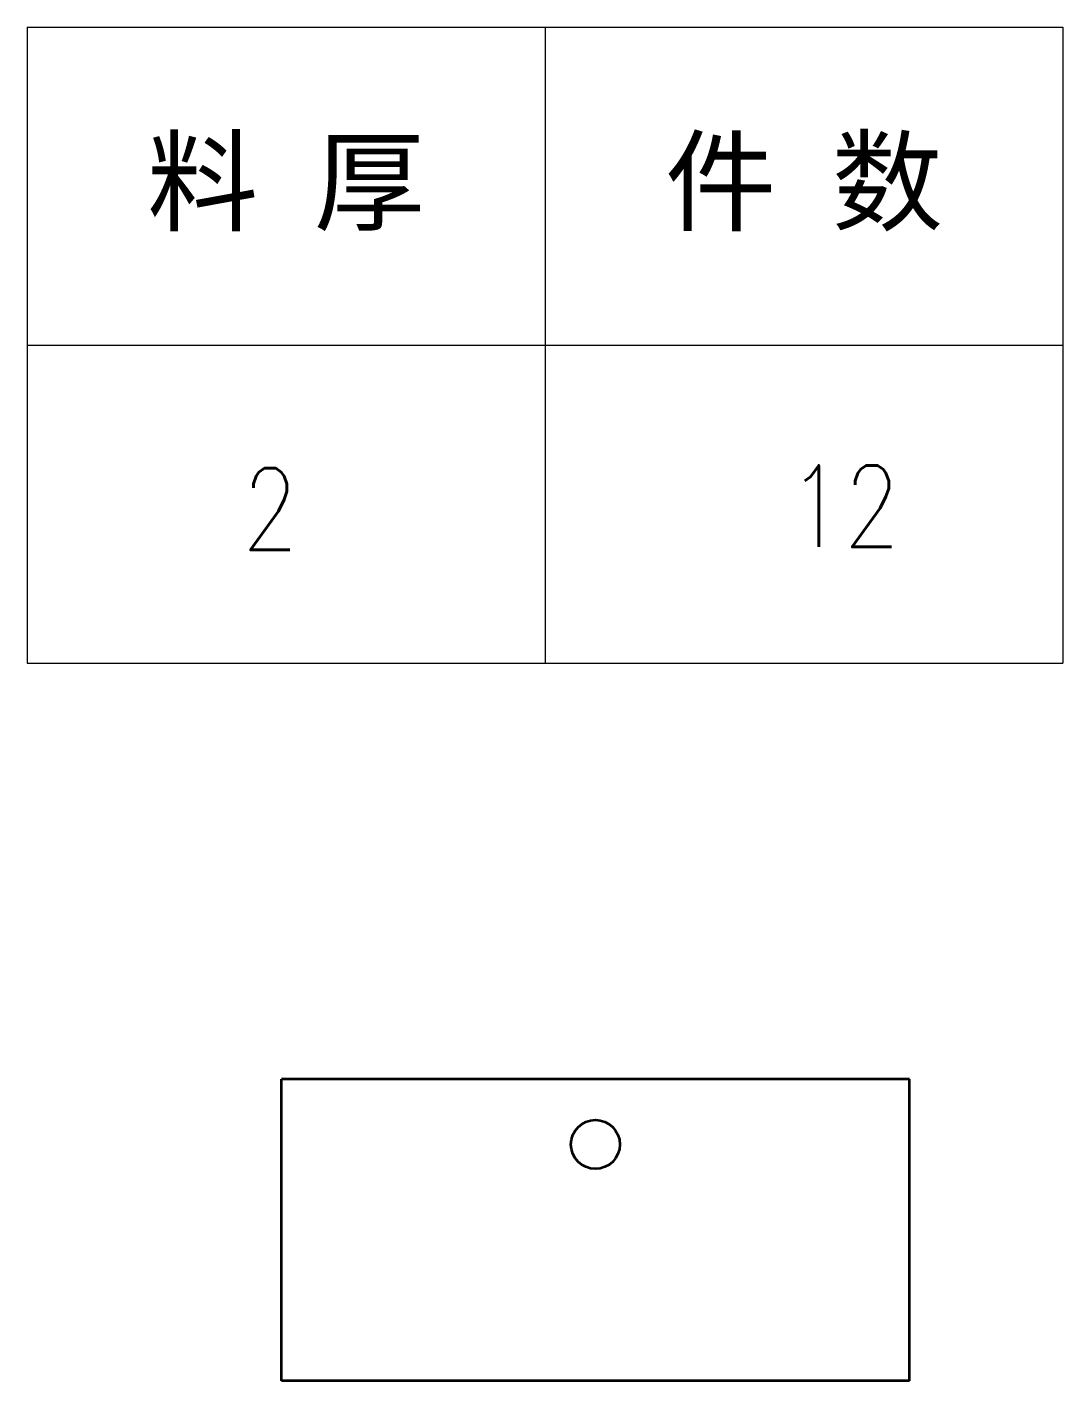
# Model space of a CAD drawing. Header units: millimetres. Extents: x 1333 to 44424, y -42879 to -1037.
# Drawn here: x 39089.3 to 39216.3, y -1796.7 to -1630.7 of the extents above; entities that cross this region are included whole.
import ezdxf
from ezdxf.enums import TextEntityAlignment as Align

# ---------------------------------------------------------------- set-up
doc = ezdxf.new("R2010")
doc.units = ezdxf.units.MM
doc.header["$LTSCALE"] = 0.5
doc.layers.add('标注线', color=3, linetype='Continuous', lineweight=18)
doc.layers.add('粗实线', color=7, linetype='Continuous', lineweight=35)
doc.styles.add('DIM', font='romans.shx', dxfattribs={"width": 0.8, "bigfont": 'bigfont.shx'})
doc.styles.get("Standard").update_dxf_attribs({"font": 'simplex.shx'})

# ---------------------------------------------------------------- blocks, each defined once
blk = doc.blocks.new('*T179')
at = {"color": 0, "linetype": 'ByBlock', "lineweight": -2, "transparency": 16777216}
for p, q in [((0, 0), (127, 0)), ((0, 0), (0, -78)), ((63.5, 0), (63.5, -78)), ((127, 0), (127, -78)), ((0, -39), (127, -39)), ((0, -78), (127, -78))]:
    blk.add_line(p, q, dxfattribs=at)
at = {"color": 0, "transparency": 16777216, "char_height": 10, "width": 60.5, "attachment_point": 5}
for s, insert in [('{\\fSimSun|b0|i0|c134|p2;料 厚}', (31.75, -19.5)), ('{\\fSimSun|b0|i0|c134|p2;件 数}', (95.25, -19.5))]:
    blk.add_mtext(s, dxfattribs=dict(at, insert=insert))
blk = doc.blocks.new('拆图参数')
blk.add_blockref('*T179', (-63.5, 78))
at = {"style": 'DIM', "width": 0.8}
blk.add_attdef('6', text='', height=10, dxfattribs=at).set_placement((-37.13, 18.91), align=Align.MIDDLE_LEFT)
blk.add_attdef('1', text='', height=10, dxfattribs=at).set_placement((36.65, 19.27), align=Align.MIDDLE_CENTER)

msp = doc.modelspace()

# ---------------------------------------------------------------- linework, layer by layer
at = {"layer": '粗实线', "lineweight": 35}
for p, q in [((39197.432, -1759.672), (39120.432, -1759.672)), ((39120.432, -1796.672), (39120.432, -1759.672)), ((39197.432, -1796.672), (39197.432, -1759.672)), ((39197.432, -1796.672), (39120.432, -1796.672))]:
    msp.add_line(p, q, dxfattribs=at)
at = {"layer": '粗实线', "lineweight": 35, "ltscale": 0.075}
for p, q in [((39145.432, -1759.672), (39142.432, -1759.672)), ((39175.432, -1759.672), (39172.432, -1759.672)), ((39145.432, -1796.672), (39142.432, -1796.672)), ((39175.432, -1796.672), (39172.432, -1796.672))]:
    msp.add_line(p, q, dxfattribs=at)
at = {"layer": '粗实线', "lineweight": 35}
msp.add_circle((39158.932, -1767.672), 3, dxfattribs=at)

# ---------------------------------------------------------------- block references
at = {"layer": '标注线'}
msp.add_blockref('拆图参数', (39152.756, -1708.696), dxfattribs=at).add_auto_attribs({'1': '12', '6': '2'})

doc.saveas('drawing.dxf')
